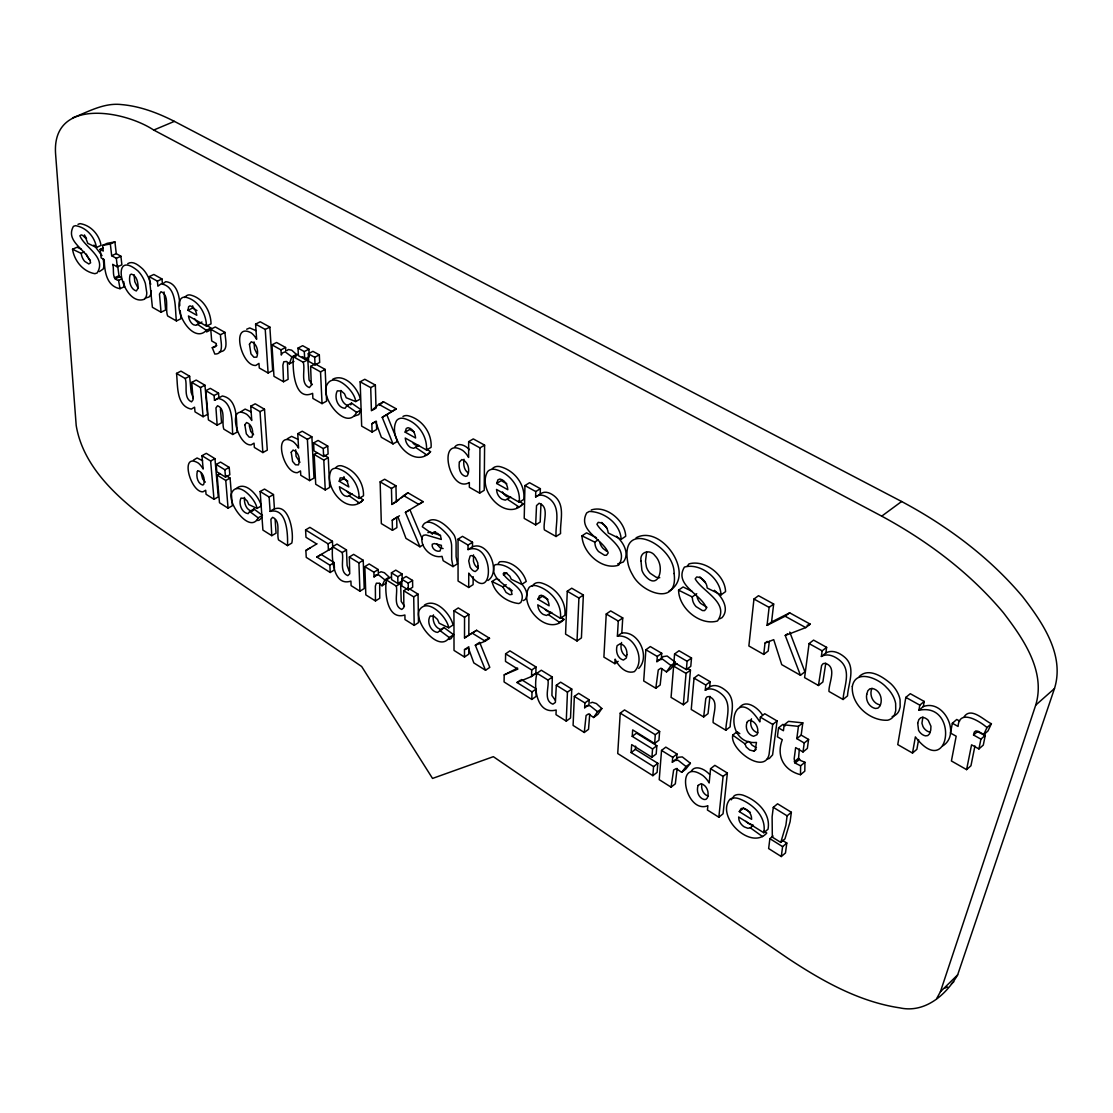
<?xml version="1.0" encoding="UTF-8"?>
<svg xmlns="http://www.w3.org/2000/svg" width="1113" height="1113" viewBox="0 0 1113 1113"><rect width="100%" height="100%" fill="white"/><g stroke="black" fill="none" stroke-linecap="round" stroke-linejoin="round"><path stroke-width="1.5" d="M464.483 657.032L464.497 649.644L468.796 646.764L468.768 654.152L464.483 657.032L454.021 650.437L453.937 610.773L458.278 607.935L468.893 614.446L468.823 635.092L464.511 637.958L464.552 617.312L468.893 614.446M468.712 587.469L468.754 573.112C494.993 608.839 495.118 540.125 468.03 549.599L468.044 545.05L472.51 542.24L462.493 536.355L458.027 539.151L458.069 581.042L468.712 587.469L473.108 584.631L473.15 576.659M468.656 441.652L468.615 457.457A14.761 8.654 59.2 0 0 462.66 450.417C436.546 434.877 449.527 494.269 469.352 482.486L469.338 487.257L479.647 493.115L484.211 490.318L484.6 445.13L473.289 438.912L468.656 441.652L479.967 447.885L484.6 445.13M468.03 549.599L472.496 546.789L472.51 542.24M479.647 493.115L479.967 447.885M254.028 341.914L254.515 348.745L256.894 353.558M785.347 725.815L782.898 724.382L778.53 727.86L777.417 736.806L782.3 739.7C775.998 756.186 783.816 770.335 800.484 774.718L800.623 765.814L804.949 762.28L800.72 760.582L798.564 758.217L799.357 748.882M517.587 668.05L504.203 674.868L504.078 681.963L531.819 699.423L536.09 696.404L536.299 688.905L521.274 679.514M531.819 699.423L532.014 691.924L516.989 682.506L531.541 676.523L535.854 673.518L536.035 666.993L509.935 650.868L505.608 653.818L505.483 661.414L517.823 669.094L504.203 674.868M804.949 762.28L804.796 771.17L800.484 774.718M510.756 497.066L505.33 500.14L502.158 499.264A7.332 4.355 58.3 0 1 497.01 492.363L496.523 489.442L519.256 502.241C520.842 487.077 509.504 472.816 494.965 469.352A19.505 11.589 58.4 0 0 487.717 471.495C476.267 490.068 506.081 522.72 523.068 503.786L518.881 501.003M540.361 488.69L535.756 491.57L535.617 496.982L540.208 494.102L540.361 488.69L529.565 482.708L524.96 485.574L524.209 518.408L535.673 524.919L540.208 522.011L540.96 503.911M244.484 497.428C243.817 502.784 246.279 510.644 252.47 511.201M295.682 449.805L296.058 456.288L299.954 462.312M531.541 676.523L531.722 669.998L536.035 666.993M535.673 524.919L536.522 505.594L539.123 503.257C549.947 506.846 542.671 522.08 544.368 529.858L556.055 536.494L560.59 533.544C559.783 521.886 565.376 506.749 555.721 497.247C551.742 493.49 545.133 489.943 540.208 494.102M536.981 673.254C533.377 685.914 536.146 715.325 556.166 710.011L555.999 714.657L566.267 721.127L570.524 718.024L571.762 689.044L560.646 682.186L556.333 685.246L555.387 702.4L552.897 704.181C543.172 700.606 549.238 687.333 547.999 680.085L552.312 677.038L541.294 670.235L536.981 673.254L547.999 680.085M556.055 536.494C555.22 524.821 560.785 509.671 551.13 500.154C547.151 496.398 540.542 492.822 535.617 496.982M552.312 677.038L551.923 695.5L555.373 700.383M379.672 583.379L379.756 598.265L375.471 600.964L365.829 594.899L364.841 566.614L369.168 563.957L378.239 569.55L378.378 574.238L374.051 576.91L373.898 572.235L364.841 566.614M551.811 612.456L546.469 615.475L543.297 614.459A7.207 4.202 55.9 0 1 538.219 607.615L537.774 604.832L560.423 618.327C562.148 603.288 550.42 589.793 536.508 585.786A19.171 11.172 56.1 0 0 529.176 587.358C517.74 605.208 547.429 637.318 564.027 619.412L561.258 617.492M567.268 591.24L565.571 634.118L577.021 640.977L581.417 637.916L583.365 595.01L571.734 588.221L567.268 591.24L578.913 598.043L577.021 640.977M566.267 721.127L567.449 692.133L571.762 689.044M589.194 699.813L584.895 702.929L584.659 707.743L588.958 704.612L589.194 699.813L578.663 693.316L574.35 696.404L573.084 725.426L584.269 732.465L588.527 729.335L589.737 714.087M584.269 732.465L586.106 715.45L588.471 713.92L593.605 717.495L597.89 714.351L601.841 708.536L596.415 703.583L592.325 702.275L590.641 702.943M622.737 617.938L618.285 621.068L617.395 636.163L621.819 633.047L622.737 617.938L610.689 610.926L606.237 614.014L603.9 657.101L614.877 663.682L618.16 661.331M614.877 663.682L615.141 659.133C618.383 666.131 625.896 674.395 634.354 671.626C646.055 659.884 634.173 633.77 617.395 636.163M340.884 390.454C339.938 396.311 342.011 403.81 348.202 405.8M652.872 775.664L653.554 766.593L631.141 752.555L631.683 744.625L651.926 757.257L652.552 748.979L632.226 736.361L632.671 729.891L654.639 743.484L658.938 740.215L659.619 731.45L624.546 709.941L620.233 713.127L617.729 753.543L652.872 775.664L657.101 772.38L657.811 763.309L635.412 749.327L635.62 746.155M187.972 310.304L188.626 306.715L189.961 305.852C194.358 306.52 196.194 311.39 196.806 315.271L187.972 310.304L192.549 308.078L196.959 310.541M192.549 308.078L192.688 305.852M661.72 653.275L657.296 656.475L656.92 661.651L661.331 658.437L661.72 653.275L650.312 646.57L645.874 649.755L643.704 680.961L655.807 688.237L660.176 684.996L661.929 668.593M655.807 688.237L658.284 669.901L660.941 668.19L666.478 671.89L670.889 668.663L675.396 662.291L667.146 656.03L663.223 656.6L661.331 658.437M654.639 743.484L655.307 734.719L659.619 731.45M632.226 736.361L636.525 733.133L656.837 745.71L656.197 753.988L651.926 757.257M677.01 754.03L672.725 757.341L672.322 762.182L676.593 758.871L677.01 754.03L665.824 747.129L661.539 750.412L659.23 779.67L671.097 787.141L675.327 783.816L677.135 768.457M676.927 663.654L673.615 666.089L671.069 697.392L683.354 704.752L687.709 701.454L690.45 670.137L687.695 668.51M674.589 653.971L673.922 662.291L686.373 669.609L690.783 666.339L691.507 658.02L679.027 650.743L674.589 653.971L687.083 661.275L686.373 669.609M671.097 787.141L673.629 770.015L676.245 768.554L681.671 772.325L685.928 768.986L690.394 763.24L682.311 756.923L678.471 757.243L676.593 758.871M683.354 704.752L686.039 673.407L690.45 670.137M710.177 681.699L705.767 685.024L705.28 690.185L709.677 686.874L710.177 681.699L698.449 674.826L694.039 678.109L691.243 709.482L703.68 716.953L708.035 713.614L709.941 696.348M464.01 459.266C463.217 464.093 463.829 470.076 468.295 472.983M703.68 716.953L705.795 698.533L707.075 696.849L708.842 696.571C719.958 700.105 712.445 714.852 713.141 722.615L725.829 730.225L730.17 726.845C730.378 715.562 736.709 700.745 726.872 691.535C722.407 687.431 715.645 683.438 709.677 686.874M710.567 768.721L709.162 782.995A15.206 8.89 51.3 0 0 702.873 775.538C674.047 755.894 685.024 814.646 707.868 805.729L707.437 810.027L718.845 817.206L723.06 813.784L727.359 773.02L714.852 765.341L710.567 768.721L723.088 776.429L718.845 817.206M725.829 730.225C726.024 718.942 732.312 704.112 722.476 694.888C718.01 690.783 711.263 686.763 705.28 690.185M433.458 614.877C432.011 620.804 435.294 628.97 441.931 629.61L443.934 627.495L453.603 634.702L451.002 638.667L448.942 639.474M773.66 604.025L769.111 607.392L767.052 625.353L771.573 621.986L773.66 604.025L758.51 595.705L753.96 599.031L748.868 645.971L763.727 654.416L768.193 651.022L769.32 641.325M473.512 554.886L473.484 561.425L474.514 564.263A6.177 3.534 57.4 0 0 478.02 568.089M763.727 654.416L765.021 643.091L767.26 641.394M767.107 759.122L769.361 758.454L772.589 754.892L777.083 720.96L764.756 713.739L760.388 717.175L759.831 721.892C731.811 677.887 720.64 745.543 756.464 742.427L755.226 749.884L753.974 751.15L749.661 750.023L746.197 746.976L745 743.887L732.744 735.123L737.084 731.714L739.811 733.662M777.083 720.96L772.7 724.424L769.083 754.308C764.714 775.33 729.349 749.355 732.744 735.123M753.459 825.178L750.301 827.794L747.894 828.281L744.305 826.903A7.596 4.452 50.1 0 1 738.949 819.725L738.642 816.998L763.796 832.747C766.829 816.636 752.471 803.475 738.587 798.564A20.201 11.853 50.3 0 0 730.017 799.176C715.325 816.413 750.635 851.097 766.774 833.067L764.047 831.119M773.298 807.342L772.116 816.789L772.325 837.143L780.756 842.416L784.971 838.854L790.105 821.728L791.357 812.281L777.556 803.809L773.298 807.342L787.114 815.843L785.875 825.29L780.756 842.416M773.034 836.016L769.876 838.659L768.638 848.565L781.284 856.537L785.486 852.961L786.794 843.056L782.564 840.412M800.623 765.814L795.044 763.045L794.167 758.829L795.642 747.602L803.016 751.971L804.226 742.983L796.825 738.629L801.179 735.109L802.807 722.852L788.533 721.363L784.164 724.841L783.427 730.74L778.53 727.86M826.625 647.349L822.145 650.841L821.38 656.447L825.86 652.955L826.625 647.349L813.575 640.114L809.081 643.578L804.602 677.622L818.445 685.483L822.883 681.977L825.763 663.237M781.284 856.537L782.592 846.631L786.794 843.056M796.825 738.629L798.424 726.372L802.807 722.852M801.179 735.109L808.581 739.449L807.356 748.423L803.016 751.971M818.445 685.483L821.603 665.491L823.147 663.64L825.164 663.306C837.602 666.868 828.559 683.173 828.962 691.451L843.084 699.479L847.508 695.903C848.134 683.841 856.12 667.689 845.226 657.7C840.148 653.122 832.482 649.199 825.86 652.955M339.228 481.275L340.175 477.908L343.806 477.922L347.131 481.289L348.842 486.979L339.228 481.275L343.68 478.715L343.987 476.601M843.084 699.479C843.696 687.389 851.654 671.222 840.746 661.233C835.668 656.642 828.002 652.691 821.38 656.447M736.848 733.258L737.084 731.714M405.146 432.136L406.273 428.463L408.012 427.684C412.84 428.463 415.26 433.555 415.58 437.993L405.146 432.136L409.737 429.507L414.217 431.997M924.221 701.44L919.797 705.141L918.893 710.289L923.303 706.588L924.221 701.44L910.281 693.705L905.829 697.378L897.76 744.611L912.507 753.056L916.875 749.313L918.615 739.63M912.507 753.056L915.373 736.889C949.584 781.423 959.963 701.691 918.893 710.289M959.615 721.057L956.763 719.471L952.352 723.255L950.488 733.036L956.178 736.222L951.406 760.972L966.599 769.612L970.953 765.758L974.946 745.947M621.555 642.493C620.122 647.349 621.277 653.373 625.812 656.197M966.599 769.612L971.566 744.82L978.925 748.938L983.294 745.084L985.297 735.29L977.91 731.199L973.527 735.025L980.915 739.143L985.297 735.29M978.925 748.938L980.915 739.143M496.635 483.459L497.984 479.773L499.89 479.035C504.885 479.856 507.598 485.031 507.778 489.706L496.635 483.459L501.212 480.649L506.791 483.765M936.617 998.667L940.415 991.739L1035.702 705.155C1046.025 671.111 1023.014 638.375 1003.328 612.637C969.813 572.68 927.421 540.89 881.719 516.154L153.733 130.054C123.14 109.909 50.864 97.707 55.65 154.79L76.199 425.5C82.891 465.846 115.794 496.245 147.125 519.66L361.669 666.52L432.54 778.432L493.351 756.673L788.115 958.446C822.09 980.915 858.958 1001.756 899.791 1007.863C924.722 1013.414 946.078 995.064 957.653 974.863L1054.484 688.53C1064.988 654.792 1042.241 622.167 1022.638 596.679C989.318 557.098 947.093 525.781 901.613 501.504L174.393 121.373C157.921 112.983 140.294 106.264 121.762 104.608C104.107 102.452 88.456 111.773 72.609 117.825M751.498 718.789C749.174 724.257 751.929 731.366 757.911 732.855M537.969 599.197L539.388 595.803L541.308 595.232C546.121 596.248 548.959 601.131 549.085 605.792L537.969 599.197L542.407 596.234L547.958 599.517M646.597 552.173L645.498 561.244L646.416 566.962A10.587 6.636 55.1 0 0 650.215 573.306L656.183 577.257L659.772 577.717M973.527 735.025L974.32 732.062L976.004 730.838L983.586 734.803L987.982 730.949L991.391 723.714C984.462 720.779 971.246 706.505 964.234 716.619M257.02 508.418L248.811 504.579L247.197 501.003L244.373 498.387L240.992 498.095C238.335 503.521 241.632 512.94 248.171 513.636L249.688 511.451L253.973 509.003L262.445 515.389L258.146 517.851C250.355 534.184 227.692 504.328 231.407 493.56C237.013 479.313 255.851 498.874 257.02 508.418L261.332 505.956C259.134 496.621 245.764 480.287 236.346 488.496M871.896 688.391C869.1 694.818 872.689 703.346 879.799 704.835M922.872 717.036L921.954 723.227L922.955 726.539A7.554 4.967 47.4 0 0 929.967 732.131M355.715 401.57L346.226 397.758L344.487 393.765L341.274 390.955L337.322 390.872C333.942 396.826 337.392 408.068 345.086 408.262L346.95 405.633L351.541 403.101L361.196 409.821L356.619 412.366C346.866 431.26 321.546 399.901 326.262 386.378C332.384 369.711 354.783 389.981 355.715 401.57L360.32 399.038C357.885 387.964 344.529 373.133 332.815 379.171M361.196 409.821L358.803 414.606L354.337 416.095M287.474 362.713L288.1 379.338L283.537 381.759L282.883 365.12L283.773 361.781L286.598 361.461L289.352 363.868L291.856 356.87L296.475 354.449L291.676 350.164L288.309 349.538L287.043 350.567M295.46 357.259L296.475 354.449M739.282 811.614L741.175 808.539L743.442 808.219C748.312 809.527 751.832 814.257 751.623 819.307L739.282 811.614L743.512 808.149L750.371 812.407M253.388 510.477L253.973 509.003M350.776 404.84L351.541 403.101M453.603 634.702L449.304 637.554C439.259 653.108 414.398 623.35 419.1 610.536C427.128 596.568 447.064 616.783 448.748 627.815L453.061 624.977C450.473 613.973 435.781 597.528 424.401 605.096M983.586 734.803L986.994 727.568L991.391 723.714M375.471 600.964L375.359 586.064L376.375 583.198L379.283 583.268L382.037 585.772L384.834 579.859L389.174 577.146L384.388 572.722L380.966 571.734L379.63 572.499M731.227 799.844L734.26 795.739A20.159 11.867 50.2 0 1 742.83 795.113C756.729 799.983 771.072 813.13 768.012 829.213L763.796 832.747M453.005 566.6L451.669 559.394L451.628 545.968A16.625 9.377 58.1 0 0 449.902 538.302C446.174 531.583 427.002 513.747 422.3 526.769L432.247 533.823L433.833 532.084L437.687 533.433L440.511 535.965L441.332 539.457L425.945 534.922L423.399 535.325L422.091 537.05C419.935 547.526 431.941 558.782 442.028 556.347L443.183 560.715L453.005 566.6L457.429 563.79L456.107 556.597L456.08 543.172A16.598 9.391 58.1 0 0 454.368 535.52C449.596 528.021 435.92 514.568 427.406 521.816M443.934 627.495L437.646 632.421C430.592 631.781 426.349 621.555 430.272 615.948L434.32 616.532L437.506 619.44L439.162 623.224L448.748 627.815M593.605 717.495L597.528 711.68L601.841 708.536M205.794 324.606L210.913 328.071L206.35 330.338C193.467 344.223 173.628 312.308 180.236 299.773A17.585 9.071 63.2 0 1 185.398 297.129C198.378 300.037 206.225 313.435 206.475 326.123L211.039 323.841C210.816 311.167 202.969 297.783 189.989 294.917A17.558 9.099 63.2 0 0 184.814 297.561M210.913 328.071L208.994 330.784L206.559 331.952M666.478 671.89L670.986 665.532L675.396 662.291M261.736 517.754L258.912 520.327L256.783 520.467M374.051 576.91L375.304 575.184L378.17 574.531L384.834 579.859M193.412 460.184L197.084 457.972L202.608 460.712M241.104 411.587L245.138 409.083L251.065 411.852M532.181 586.37L533.628 584.422A19.144 11.2 56.1 0 1 540.96 582.836C554.858 586.801 566.6 600.283 564.848 615.308L560.423 618.327M687.152 566.364L688.989 563.901C704.64 559.31 725.036 574.823 725.579 591.615L721.029 594.885L707.172 588.012C706.936 582.516 702.275 577.202 696.696 576.951L695.194 578.857C702.442 591.726 730.045 602.759 717.509 620.971C700.23 626.118 678.847 608.352 678.568 590.154L683.104 586.954L692.189 591.448M498.29 563.526L499.556 561.828C510.881 560.048 523.235 570.51 526.226 581.445L521.774 584.381L511.243 579.261L509.935 576.284L506.805 573.487L504.078 572.597L503.201 573.821C508.488 582.864 527.59 589.139 520.842 602.467L518.853 603.538C507.194 602.397 494.617 593.549 492.043 581.515L496.468 578.635L499.556 580.151M691.215 771.239C694.762 765.062 702.999 768.513 707.145 772.172A15.179 8.904 51.3 0 1 709.538 774.356M739.658 707.451C746.03 698.908 758.05 707.965 762.168 714.588M681.671 772.325L686.109 766.579L690.394 763.24M287.307 438.8L291.578 436.352L297.741 439.232M454.647 447.148C457.707 442.654 463.843 444.852 467.265 447.69A14.733 8.667 59.3 0 1 469.491 449.666M358.929 496.941L363.088 499.848C347.743 517.03 322.742 486.84 331.187 470.354A17.864 9.669 59.8 0 1 337.142 468.378C350.178 471.954 359.527 484.948 359.054 498.429L363.492 495.814C363.993 482.346 354.644 469.352 341.608 465.818A17.836 9.683 59.8 0 0 335.653 467.794M363.088 499.848L360.779 502.241L357.969 503.09M426.599 449.068L430.536 451.697C414.189 470.256 386.573 438.494 396.59 420.603A18.907 10.824 60.1 0 1 403.184 418.293C417.278 421.577 427.475 435.6 426.502 450.014L431.093 447.343C432.094 432.929 421.883 418.919 407.803 415.664A18.879 10.852 60.1 0 0 402.948 416.471M430.536 451.697L427.921 454.341L424.818 455.342M584.659 707.743L586.342 706.073L589.89 705.642L597.528 711.68M940.415 991.739L957.653 974.863M656.92 661.651L658.813 659.814L662.722 659.258L670.986 665.532M638.737 668.44C650.479 656.74 638.612 630.598 621.819 633.047M859.292 676.454C868.877 667.285 882.943 676.913 890.915 683.772A22.218 14.566 48.8 0 1 900.069 699.729L900.153 706.908L899.151 710.47A22.524 14.747 48.8 0 1 892.153 716.535M520.147 506.401L523.068 503.786M1035.702 705.155L1054.484 688.53M672.322 762.182L674.186 760.555L678.04 760.235L686.109 766.579M386.809 414.746L397.591 441.305L393.028 443.92L382.218 417.333L396.311 408.861L383.456 401.737L378.837 404.311L371.422 410.725L370.712 387.63L360.153 381.801L361.669 426.126L372.09 432.039L376.653 429.451L376.403 421.201L371.825 423.775L372.09 432.039M214.489 400.318L217.884 398.329C233.813 401.334 231.727 422.884 232.742 434.487L237.139 432.108C236.165 420.533 238.279 398.955 222.336 395.991L214.489 400.318L214.072 395.518L205.835 390.663L210.301 388.354L218.538 393.181L218.927 397.995M379.742 404.937L383.456 401.737M787.114 815.843L791.357 812.281M951.351 983.864L953.813 981.805M795.044 763.045L799.371 759.511M794.237 761.751L798.564 758.217M804.226 742.983L808.581 739.449M753.974 751.15L756.144 749.425M723.088 776.429L727.359 773.02M745 743.887L748.256 741.314M765.021 643.091L773.716 639.655L781.729 664.642L800.456 675.271L804.908 671.793L789.757 632.073M391.846 504.426L396.311 501.754L395.936 485.811L384.639 479.216L380.145 481.859L391.456 488.468L391.846 504.426L407.887 492.767L423.204 501.699L418.725 504.398L403.393 495.452M396.311 501.754L398.885 499.751M401.459 497.761L407.887 492.767M653.554 766.593L657.811 763.309M564.027 619.412L559.394 622.223M201.954 322.005L195.999 325.316L193.565 324.773A6.608 3.409 63.1 0 1 189.099 318.694L188.459 315.967L206.475 326.123M652.552 748.979L656.837 745.71M800.456 675.271L785.249 635.481L805.742 627.593L810.264 624.156L789.674 612.832L771.573 621.986M785.249 635.481L787.503 633.77M631.141 752.555L635.412 749.327M767.052 625.353L785.138 616.226L789.674 612.832M881.719 516.154L901.613 501.504M687.083 661.275L691.507 658.02M721.029 594.885C720.459 578.092 700.105 562.524 684.412 567.087C673.546 585.174 701.733 594.328 706.518 608.227L704.543 610.62L702.414 610.55L696.084 606.613A9.085 5.732 53.8 0 1 692.634 600.227L692.216 596.93L696.738 593.702M532.014 691.924L536.299 688.905M636.08 537.816C661.706 523.75 696.752 575.56 668.983 591.073M516.989 682.506L520.202 680.266M485.518 670.276L489.79 667.355L479.647 642.326L475.334 645.22L485.518 670.276L473.818 662.903L468.392 648.044L464.497 649.644M578.913 598.043L583.365 595.01M475.334 645.22L485.212 641.185L489.539 638.278L476.628 630.306L468.823 635.092M246.669 329.225L249.757 327.945L255.907 330.589M596.471 537.718L586.551 532.835L581.988 535.826C582.489 552.841 602.328 570.705 618.717 565.126C629.805 547.206 604.15 536.786 596.93 524.251L598.251 522.345C603.622 522.498 607.851 527.785 608.213 532.946L621.151 539.332L625.729 536.271C625.047 520.578 606.112 504.982 591.253 509.977M464.511 637.958L476.628 630.306M581.988 535.826L594.732 542.128L598.154 539.861M492.043 581.515L502.853 586.871L506.178 584.687M503.452 574.976L506.791 572.805M390.719 577.257L386.378 579.956C384.5 590.766 386.434 620.817 404.895 615.002L404.993 619.565L414.203 625.367L418.488 622.584L418.043 594.133L409.501 588.86M414.203 625.367L413.716 596.888L418.043 594.133M408.346 589.973L412.686 587.233L412.561 580.43L406.106 576.478L401.765 579.205L401.904 585.995L408.346 589.973L408.207 583.17L401.765 579.205M386.378 579.956L396.27 586.092C398.064 593.076 392.736 605.862 401.751 609.451L403.824 607.587L403.741 590.725L408.081 587.984M396.27 586.092L400.61 583.365L401.223 601.465L404.464 606.084M408.207 583.17L412.561 580.43M519.256 502.241L523.82 499.375C525.447 484.238 514.109 469.978 499.584 466.542A19.478 11.603 58.4 0 0 492.322 468.712M397.911 583.532L402.252 580.805L402.099 574.016L395.783 570.134L391.428 572.833L391.595 579.623L397.911 583.532L397.758 576.743L391.428 572.833M382.037 585.772L386.35 583.073M397.758 576.743L402.099 574.016M332.648 546.678C331.354 556.834 332.968 587.08 350.915 581.097L351.096 585.619L359.944 591.198L364.229 588.527L363.228 560.284L353.656 554.371L349.329 557.015L349.732 573.751L347.826 575.644C339.034 572.04 344.112 559.449 342.15 552.563L332.648 546.678L336.975 544.076L346.477 549.947L347.117 565.501L349.204 571.275M371.825 423.775L375.568 421.465L381.369 437.312L393.028 443.92M382.218 417.333L396.311 408.861M399.497 515.778L396.673 517.531L396.896 527.618L392.472 530.303L392.235 520.202L397.884 516.71L405.967 538.386L419.949 546.775L422.898 544.953M432.247 533.823L435.586 531.764M373.898 572.235L378.239 569.55M472.496 546.789C488.357 540.389 501.226 571.999 487.967 580.485M359.944 591.198L358.901 562.941L363.228 560.284M316.913 543.812L305.866 550.462L306.242 557.376L330.213 572.472L334.498 569.87M329.865 565.167L334.164 562.566L321.184 554.455L316.885 557.029L329.865 565.167L330.213 572.472M392.235 520.202L396.673 517.531M419.949 546.775L405.424 512.425L409.89 509.726L422.397 539.36M342.15 552.563L346.477 549.947M405.424 512.425L423.204 501.699M332.745 547.624L328.418 550.225L328.112 543.867L305.574 529.913L309.915 527.367L332.439 541.28L332.745 547.624L316.885 557.029M328.112 543.867L332.439 541.28M305.866 550.462L310.151 547.902M275.161 519.868L276.052 533.169L271.781 535.673L270.904 519.284L272.615 517.322C281.088 520.87 276.386 533.197 278.5 539.902L287.53 545.593L291.801 543.061C294.319 532.584 288.615 497.706 270.111 511.396L269.137 497.038L260.15 491.515L264.504 489.052L273.478 494.562L274.438 508.919M391.456 488.468L395.936 485.811M359.054 498.429L339.437 486.757L339.994 489.428A6.72 3.631 59.7 0 0 344.64 495.744L347.326 496.523L351.917 493.935M426.502 450.014L405.229 438.035L405.772 440.901A7.109 4.076 60 0 0 410.711 447.565L413.646 448.33L418.905 445.353M127.758 263.656C132.962 260.303 138.847 265.548 142.631 268.873A17.085 8.598 63.7 0 1 149.921 281.255L150.728 284.33M317.163 452.782L314.186 454.452L315.716 484.252L325.246 489.97L329.657 487.424L328.279 457.582L324.147 455.161M309.595 480.593L314.005 478.061L311.877 436.825L302.235 431.218L297.741 433.694L298.562 448.094A13.467 7.137 60.6 0 0 293.276 441.708C272.295 429.34 282.994 473.707 297.38 472.677L300.524 470.938L300.774 475.293L309.595 480.593L307.383 439.329L297.741 433.694M269.137 497.038L273.478 494.562M323.633 456.511L328.112 453.979L327.737 446.076L318.081 440.442L313.588 442.946L313.991 450.848L323.633 456.511L323.257 448.595L313.588 442.946M314.186 454.452L323.8 460.114L328.279 457.582M219.998 473.526L217.118 475.112L219.498 502.756L228.068 508.154L232.353 505.733L230.085 478.075L225.758 475.404M323.257 448.595L327.737 446.076M372.577 410.071L376.027 408.151L375.359 385.07L364.786 379.269L360.153 381.801M213.988 499.278L218.259 496.899L214.962 458.667L206.295 453.339L201.954 455.69L203.164 469.046A12.591 6.219 60.7 0 0 198.295 463.064C179.235 451.628 190.504 492.614 202.969 491.807L205.682 490.235L206.058 494.283L213.988 499.278L210.621 461.019L201.954 455.69M307.383 439.329L311.877 436.825M225.494 477.129L229.821 474.736L229.222 467.404L220.541 462.09L216.2 464.455L216.826 471.773L225.494 477.129L224.882 469.797L216.2 464.455M217.118 475.112L225.772 480.468L230.085 478.075M224.882 469.797L229.222 467.404M262.863 452.56L267.287 450.125L264.504 409.236L255.211 403.824L250.731 406.203L251.761 420.491A13.245 6.873 61.2 0 0 246.613 414.231C226.315 402.489 237.319 445.965 251.065 444.908L254.042 443.141L254.362 447.454L262.863 452.56L260.025 411.643L250.731 406.203M370.712 387.63L375.359 385.07M297.978 354.351L293.359 356.772C292.455 366.233 293.401 402.238 312.628 393.334L312.892 398.426L322.047 403.629L326.61 401.139L325.149 369.419L315.243 363.923M210.621 461.019L214.962 458.667M523.263 600.603L525.253 599.517C529.078 594.481 525.211 587.747 521.524 583.782M144.426 299.202C122.903 307.619 108.17 246.084 138.054 271.016A17.112 8.57 63.7 0 1 145.358 283.412L146.791 292.858A17.335 8.681 63.7 0 1 144.426 299.202M260.025 411.643L264.504 409.236M205.835 390.663L208.395 419.893L217.16 425.152L221.57 422.801L220.416 408.833M293.359 356.772L303.195 362.24C305.685 369.599 299.8 383.832 309.372 387.574L311.306 385.195L310.624 366.372L320.53 371.881L325.149 369.419M942.906 745.793C961.27 734.204 943.838 698.853 923.303 706.588M310.624 366.372L314.089 364.535M315.062 364.897L319.681 362.448L319.32 354.866L312.906 351.346L308.273 353.767L308.663 361.349L315.062 364.897L314.687 357.315L308.273 353.767M303.195 362.24L307.8 359.805L309.066 379.936L312.377 384.639M314.687 357.315L319.32 354.866M176.508 373.398C177.941 384.778 175.784 405.911 191.325 409.111L194.58 407.177L195.012 411.866L203.109 416.721L207.505 414.398L204.959 385.223L196.208 380.076L191.756 382.371L193.119 399.692L191.547 401.863C183.019 398.162 187.749 385.348 185.189 378.503L176.508 373.398L180.96 371.13L189.641 376.236L191.13 392.305L193.3 398.064M268.094 372.994L272.657 370.601L269.861 327.083L260.219 321.782L255.6 324.12L256.644 339.326A13.759 7.332 62.5 0 0 251.301 332.926C230.363 321.49 241.312 366.789 255.865 365.426L258.967 363.381L259.273 367.986L268.094 372.994L265.242 329.448L255.6 324.12M289.352 363.868L293.957 361.461M309.233 355.2L308.927 349.148L302.639 345.684L298.006 348.105L298.423 355.673L304.698 359.151L309.317 356.716M214.072 395.518L218.538 393.181M298.006 348.105L304.294 351.569L308.927 349.148M283.537 381.759L273.965 376.319L271.962 344.863L280.963 349.872L285.582 347.479L285.777 350.957M191.756 382.371L200.507 387.519L204.959 385.223M271.962 344.863L276.567 342.498L285.582 347.479M185.189 378.503L189.641 376.236M265.242 329.448L269.861 327.083M219.344 351.75C229.612 351.972 224.854 338.213 225.035 332.425L215.296 326.958L210.733 329.239L220.471 334.721C220.277 340.495 225.076 354.282 214.823 354.059L212.277 347.729L216.812 345.433M220.471 334.721L225.035 332.425M164.042 291.94L165.6 310.012L161.051 312.21L159.479 294.11L161.009 291.676C169.886 295.376 164.849 308.927 167.632 315.939L176.438 320.947L180.974 318.721L180.209 310.583M270.111 511.396C287.571 507.291 287.85 535.645 287.53 545.593M719.805 618.758L722.003 617.687C730.003 608.922 721.947 596.345 714.351 590.293M161.051 312.21L152.398 307.299L149.239 276.622L157.378 281.144L161.969 278.973L162.47 284.024L165.74 281.659C176.981 282.841 179.749 296.42 179.749 305.713M103.203 247.949L100.156 249.326L101.172 257.896L104.246 259.621C104.511 270.932 106.375 286.291 120.051 288.684L124.586 286.57L123.682 281.561M149.239 276.622L153.831 274.466L161.969 278.973M116.253 253.639L114.931 241.911L110.34 243.997L111.676 255.726L116.253 253.639L120.914 256.227L121.874 264.824L117.31 266.925L112.663 264.324C114.569 269.082 111.091 279.433 118.535 280.337L121.554 278.932M114.458 277.833L118.994 275.718L117.575 265.311M115.112 278.876L119.648 276.761L120.552 277.499M111.676 255.726L116.336 258.313L120.914 256.227M100.156 249.326L103.245 251.037L102.591 245.403L107.168 243.33L114.931 241.911M77.993 224.325L80.08 223.63C90.849 225.257 99.391 234.787 101.019 245.417L96.455 247.476L87.83 243.357L85.868 238.405L82.654 235.413L81.277 234.871L79.886 235.775C84.644 247.559 106.987 257.256 97.151 272.963L94.897 273.687C83.058 271.697 74.321 260.804 72.54 249.256L81.082 253.333L84.101 251.969M72.54 249.256L77.075 247.211L81.346 249.256M153.733 130.054L174.393 121.373M532.932 674.715L535.854 673.518M485.296 640.017L489.539 638.278M944.867 988.066L947.65 986.967M807.106 625.367L810.264 624.156M427.851 532.598L430.397 532.181L440.567 535.353M99.405 271.6L103.231 268.984L103.996 266.132L103.272 259.065M102.591 245.403L110.34 243.997M212.277 347.729L215.56 346.644L216.339 343.597L211.707 340.968L210.733 329.239M516.724 507.319L518.491 507.069M145.247 298.089L148.961 297.046A17.307 8.709 63.7 0 0 151.34 290.702M617.701 563.888L623.266 562.051C629.972 553.676 623.377 542.17 616.393 536.257M418.224 445.659L415.288 444.908A7.095 4.076 60 0 1 413.048 443.127M784.164 724.841L798.424 726.372M509.893 497.302L506.721 496.44A7.318 4.369 58.3 0 1 502.492 491.932M351.764 493.935L349.065 493.156A6.706 3.645 59.7 0 1 346.992 491.445M443.099 548.584L439.872 547.596L436.699 543.867M550.893 612.47L547.707 611.468A7.207 4.202 55.9 0 1 545.356 609.562M752.11 824.789L748.52 823.425A7.582 4.466 50.1 0 1 745.947 821.311M199.394 323.034L198.128 322.52A6.595 3.422 63.1 0 1 194.566 318.624M708.341 796.129C703.68 794.821 701.162 789.701 701.719 785.096M706.922 607.295L700.592 603.371A9.071 5.746 53.8 0 1 697.155 596.999M756.464 747.699L752.054 745.181L749.772 742.176M678.568 590.154L692.216 596.93M753.96 599.031L769.111 607.392M785.138 616.226L805.742 627.593M302.193 356.689L307.8 359.805M378.837 404.311L391.693 411.462M524.96 485.574L535.756 491.57M809.081 643.578L822.145 650.841M905.829 697.378L919.797 705.141M952.352 723.255L958.07 726.441C959.142 708.202 980.108 721.447 986.994 727.568M606.237 614.014L618.285 621.068M458.027 539.151L468.044 545.05M645.874 649.755L657.296 656.475M673.615 666.089L686.039 673.407M694.039 678.109L705.767 685.024M760.388 717.175L772.7 724.424M343.68 478.715L347.799 481.15M232.742 434.487L223.824 429.145C221.362 422.286 226.245 409.347 217.564 405.73L215.95 407.928L217.16 425.152M392.472 530.303L381.328 523.611L380.145 481.859M453.937 610.773L464.552 617.312M620.233 713.127L655.307 734.719M349.329 557.015L358.901 562.941M403.741 590.725L413.716 596.888M472.302 633.186L485.212 641.185M505.608 653.818L531.722 669.998M556.333 685.246L567.449 692.133M574.35 696.404L584.895 702.929M661.539 750.412L672.725 757.341M316.649 543.937L305.992 537.301L305.574 529.913M769.876 838.659L782.592 846.631M271.781 535.673L262.905 530.08L260.15 491.515M606.515 551.144L603.149 548.528A8.751 5.398 56.2 0 1 599.782 542.351M507.333 499.194L518.505 506.652M415.469 447.343L425.959 454.382M197.391 324.259L206.35 330.338M346.95 405.633L356.619 412.366M548.5 614.71L559.616 622.431M348.953 495.661L358.65 502.464M750.301 827.794L762.558 836.586M512.314 590.85L509.114 588.04M439.635 630.32L449.304 637.554M249.688 511.451L258.146 517.851M705.322 582.669L699.924 576.868M606.849 528.007L601.702 522.442M253.583 434.724L250.745 431.441L249.256 425.528M205.349 482.138L202.663 478.993L201.189 473.428M90.403 260.4L89.263 259.329A7.346 3.589 64.2 0 1 86.369 254.154M93.965 245.055L102.02 255.628M291.856 356.87L285.192 351.833L282.438 352.974L281.283 355.089L280.963 349.872M86.494 238.488L84.407 234.899M137.483 286.931L134.798 281.714L134.047 274.661M118.994 275.718L119.648 276.761M502.853 586.871L506.081 592.45L509.865 594.69L512.063 594.384L511.117 590.808L498.527 580.11A11.506 6.636 57 0 1 493.741 571.832L493.838 566.392L495.104 564.694C506.443 562.955 518.769 573.432 521.774 584.381M81.082 253.333L81.833 256.213A7.36 3.576 64.1 0 0 84.727 261.388L88.817 263.976L90.612 262.793C87.844 250.188 64.693 241.938 73.416 226.342L75.503 225.661C86.271 227.302 94.814 236.846 96.455 247.476M118.535 280.337L120.051 288.684M594.732 542.128L595.232 545.37A8.765 5.384 56.2 0 0 598.599 551.561L604.54 555.262L606.488 555.276L608.227 552.869C603.329 539.36 577.063 530.664 586.662 512.954L589.222 511.451C603.969 511.563 620.372 523.639 621.151 539.332M116.336 258.313L117.31 266.925M157.378 281.144L157.879 286.194L161.148 283.843C177.579 286.528 174.713 309.47 176.438 320.947M200.507 387.519L203.109 416.721M225.772 480.468L228.068 508.154M304.294 351.569L304.698 359.151M320.53 371.881L322.047 403.629M323.8 460.114L325.246 489.97M334.164 562.566L334.443 568.409M244.846 424.776L246.321 433.833L249.159 437.131L251.928 437.172C253.875 432.192 252.15 424.373 246.585 422.523L244.846 424.776M674.088 573.515C678.582 606.585 641.867 593.299 632.657 574.976A27.241 17.001 55.2 0 1 628.275 564.778C617.52 516.293 674.826 544.396 674.088 573.515M249.451 344.265L250.954 353.864L253.903 357.231L256.783 357.134C258.759 351.945 257.186 343.569 251.26 341.774L249.451 344.265M641.005 561.008L641.867 570.079A10.615 6.622 55.1 0 0 645.679 576.423C657.06 589.055 663 572.291 659.063 562.274A10.782 6.761 55.2 0 0 655.154 555.916C650.201 548.723 639.335 551.533 641.005 561.008M291.23 452.281L292.608 461.45L295.529 464.803L298.423 464.9C300.607 459.892 298.771 451.892 293.095 450.055L291.23 452.281M866.707 694.429C865.538 700.467 869.197 707.131 875.375 708.466L877.92 708.146L879.882 706.199C883.221 699.562 880.174 690.032 872.411 688.488L869.81 688.836L867.834 690.77L866.707 694.429M917.696 723.13L918.559 730.267A7.568 4.967 47.4 0 0 925.571 735.874L927.797 735.568L929.592 733.759L930.746 730.142L930.941 726.246L928.242 720.306A7.332 4.828 47.5 0 0 920.743 717.76L918.851 719.568L917.696 723.13M852.321 686.387C850.986 704.71 870.088 721.307 887.757 720.208A22.566 14.719 48.8 0 0 894.741 714.143L895.742 710.567L895.645 703.402A22.26 14.539 48.8 0 0 886.463 687.403C878.56 678.401 855.73 668.565 852.321 686.387M441.388 547.193L439.941 551.088C436.129 552.201 431.301 548.278 432.247 544.257L434.307 543.561L441.374 545.328L441.388 547.193M459.419 462.006C458.459 467.251 459.572 474.903 465.651 476.364L467.237 475.863C470.354 470.549 468.336 461.297 461.839 459.572L459.419 462.006M478.034 566.183L477.7 569.439L475.321 571.539A6.191 3.52 57.4 0 1 470.089 567.087L468.712 560.896L470.103 556.013A5.996 3.422 57.5 0 1 475.293 557.752L477.727 562.761L478.034 566.183M626.925 654.625L626.327 657.992L623.405 660.079C617.381 658.479 615.447 651.022 617.145 645.623L620.261 643.717C625.047 644.817 627.301 650.103 626.925 654.625M698.143 785.402C696.182 790.703 698.268 797.854 704.112 799.51L705.976 799.357L707.367 797.868C709.51 792.47 706.936 785.375 701.148 783.649L698.143 785.402M747.129 722.212C744.82 727.679 747.588 734.789 753.557 736.291L757.021 734.705C759.4 729.182 756.27 721.961 750.357 720.389L748.493 720.626L747.129 722.212M138.109 288.281L136.287 290.966C130.11 289.018 128.538 280.351 130.124 274.814L131.348 274.104C137.163 275.662 138.137 283.161 138.109 288.281M197.418 471.244C195.971 475.974 197.349 483.167 202.51 485.031L203.623 484.614C205.335 479.856 203.554 472.677 198.42 470.799L197.418 471.244"/></g></svg>
